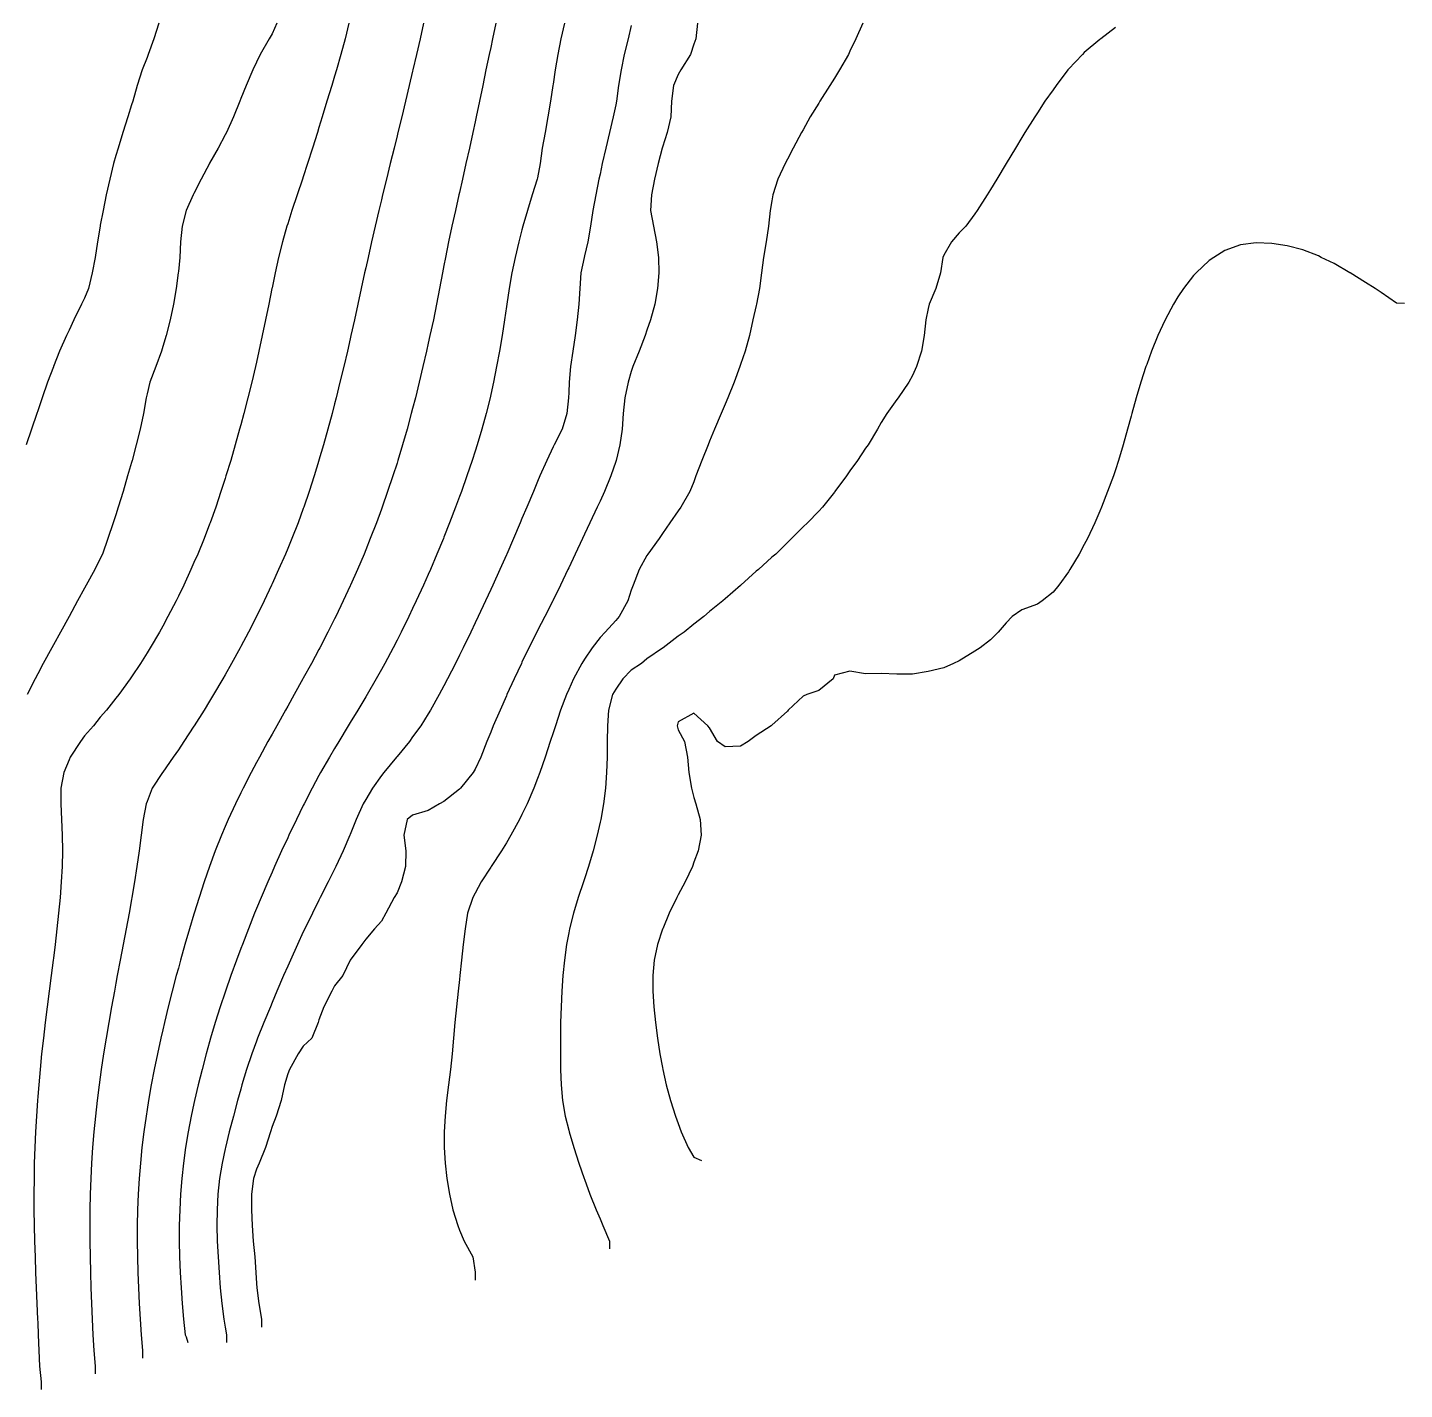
# Model space of a CAD drawing. Extents: x 771911 to 772814, y 1416488 to 1417835.
# Drawn here: x 772557.8 to 772645.9, y 1416897.7 to 1416984.9 of the extents above; entities that cross this region are included whole.
import ezdxf

# ---------------------------------------------------------------- set-up
doc = ezdxf.new("R2010")
doc.units = 0
doc.header["$MEASUREMENT"] = 0
for name, color, linetype in [('736', 1, 'CONTINUOUS'), ('736.5', 1, 'CONTINUOUS'), ('737', 1, 'CONTINUOUS'), ('737.5', 1, 'CONTINUOUS'), ('738', 1, 'CONTINUOUS'), ('738.5', 1, 'CONTINUOUS'), ('739', 1, 'CONTINUOUS'), ('739.5', 1, 'CONTINUOUS'), ('740', 1, 'CONTINUOUS'), ('740.5', 1, 'CONTINUOUS'), ('741', 1, 'CONTINUOUS')]:
    doc.layers.add(name, color=color, linetype=linetype)

msp = doc.modelspace()

# ---------------------------------------------------------------- linework, layer by layer
at = {"layer": '736', "color": 0, "linetype": 'Continuous'}
msp.add_polyline3d([(772645.934, 1416967.244, 736), (772645.434, 1416967.271, 736), (772644.434, 1416967.947, 736), (772644.057, 1416968.206, 736), (772643.434, 1416968.601, 736), (772642.459, 1416969.206, 736), (772642.434, 1416969.222, 736), (772641.434, 1416969.802, 736), (772640.605, 1416970.206, 736), (772640.434, 1416970.292, 736), (772639.434, 1416970.68, 736), (772638.434, 1416970.948, 736), (772637.434, 1416971.101, 736), (772636.434, 1416971.127, 736), (772635.434, 1416971, 736), (772634.434, 1416970.654, 736), (772633.736, 1416970.206, 736), (772633.434, 1416970.01, 736), (772632.599, 1416969.206, 736), (772632.434, 1416969.035, 736), (772631.792, 1416968.206, 736), (772631.434, 1416967.68, 736), (772631.144, 1416967.206, 736), (772630.607, 1416966.206, 736), (772630.434, 1416965.832, 736), (772630.145, 1416965.206, 736), (772629.738, 1416964.206, 736), (772629.434, 1416963.354, 736), (772629.379, 1416963.206, 736), (772629.047, 1416962.206, 736), (772628.75, 1416961.206, 736), (772628.477, 1416960.206, 736), (772628.434, 1416960.035, 736), (772628.209, 1416959.206, 736), (772627.933, 1416958.206, 736), (772627.63, 1416957.206, 736), (772627.434, 1416956.609, 736), (772627.295, 1416956.206, 736), (772626.929, 1416955.206, 736), (772626.536, 1416954.206, 736), (772626.434, 1416953.959, 736), (772626.103, 1416953.206, 736), (772625.63, 1416952.206, 736), (772625.434, 1416951.809, 736), (772625.105, 1416951.206, 736), (772624.515, 1416950.206, 736), (772624.434, 1416950.072, 736), (772623.795, 1416949.206, 736), (772623.434, 1416948.769, 736), (772622.737, 1416948.206, 736), (772622.434, 1416947.998, 736), (772621.434, 1416947.635, 736), (772620.81, 1416947.206, 736), (772620.434, 1416946.795, 736), (772619.919, 1416946.206, 736), (772619.434, 1416945.721, 736), (772618.765, 1416945.206, 736), (772618.434, 1416944.989, 736), (772617.434, 1416944.373, 736), (772617.06, 1416944.206, 736), (772616.434, 1416943.912, 736), (772615.434, 1416943.681, 736), (772614.434, 1416943.522, 736), (772613.434, 1416943.508, 736), (772612.434, 1416943.549, 736), (772611.434, 1416943.545, 736), (772610.434, 1416943.695, 736), (772609.434, 1416943.456, 736), (772609.358, 1416943.206, 736), (772608.434, 1416942.458, 736), (772607.68, 1416942.206, 736), (772607.434, 1416942.102, 736), (772606.475, 1416941.206, 736), (772606.434, 1416941.148, 736), (772605.434, 1416940.255, 736), (772605.383, 1416940.206, 736), (772604.434, 1416939.593, 736), (772603.912, 1416939.206, 736), (772603.434, 1416938.905, 736), (772602.434, 1416938.857, 736), (772601.955, 1416939.206, 736), (772601.434, 1416940.08, 736), (772601.338, 1416940.206, 736), (772600.434, 1416941.024, 736), (772599.434, 1416940.451, 736), (772599.368, 1416940.206, 736), (772599.434, 1416939.939, 736), (772599.847, 1416939.206, 736), (772600.03, 1416938.206, 736), (772600.118, 1416937.206, 736), (772600.295, 1416936.206, 736), (772600.434, 1416935.608, 736), (772600.563, 1416935.206, 736), (772600.846, 1416934.206, 736), (772600.913, 1416933.206, 736), (772600.714, 1416932.206, 736), (772600.434, 1416931.476, 736), (772600.348, 1416931.206, 736), (772599.889, 1416930.206, 736), (772599.434, 1416929.377, 736), (772599.356, 1416929.206, 736), (772598.867, 1416928.206, 736), (772598.444, 1416927.206, 736), (772598.434, 1416927.176, 736), (772598.117, 1416926.206, 736), (772597.906, 1416925.206, 736), (772597.809, 1416924.206, 736), (772597.806, 1416923.206, 736), (772597.87, 1416922.206, 736), (772597.977, 1416921.206, 736), (772598.111, 1416920.206, 736), (772598.268, 1416919.206, 736), (772598.434, 1416918.325, 736), (772598.455, 1416918.206, 736), (772598.676, 1416917.206, 736), (772598.943, 1416916.206, 736), (772599.262, 1416915.206, 736), (772599.434, 1416914.736, 736), (772599.631, 1416914.206, 736), (772600.068, 1416913.206, 736), (772600.434, 1416912.575, 736), (772600.934, 1416912.36, 736)], dxfattribs=at)
at = {"layer": '736.5', "color": 0, "linetype": 'Continuous'}
msp.add_polyline3d([(772627.434, 1416984.931, 736.5), (772626.501, 1416984.206, 736.5), (772626.434, 1416984.155, 736.5), (772625.434, 1416983.315, 736.5), (772625.315, 1416983.206, 736.5), (772624.434, 1416982.261, 736.5), (772624.391, 1416982.206, 736.5), (772623.626, 1416981.206, 736.5), (772623.434, 1416980.942, 736.5), (772622.919, 1416980.206, 736.5), (772622.434, 1416979.469, 736.5), (772622.261, 1416979.206, 736.5), (772621.633, 1416978.206, 736.5), (772621.434, 1416977.872, 736.5), (772621.026, 1416977.206, 736.5), (772620.434, 1416976.209, 736.5), (772620.432, 1416976.206, 736.5), (772619.831, 1416975.206, 736.5), (772619.434, 1416974.548, 736.5), (772619.222, 1416974.206, 736.5), (772618.576, 1416973.206, 736.5), (772618.434, 1416973.002, 736.5), (772617.842, 1416972.206, 736.5), (772617.434, 1416971.777, 736.5), (772616.941, 1416971.206, 736.5), (772616.434, 1416970.345, 736.5), (772616.38, 1416970.206, 736.5), (772616.238, 1416969.206, 736.5), (772615.933, 1416968.206, 736.5), (772615.496, 1416967.206, 736.5), (772615.434, 1416966.936, 736.5), (772615.285, 1416966.206, 736.5), (772615.178, 1416965.206, 736.5), (772615.008, 1416964.206, 736.5), (772614.698, 1416963.206, 736.5), (772614.434, 1416962.633, 736.5), (772614.2, 1416962.206, 736.5), (772613.512, 1416961.206, 736.5), (772613.434, 1416961.108, 736.5), (772612.792, 1416960.206, 736.5), (772612.434, 1416959.638, 736.5), (772612.196, 1416959.206, 736.5), (772611.592, 1416958.206, 736.5), (772611.434, 1416957.976, 736.5), (772610.912, 1416957.206, 736.5), (772610.434, 1416956.544, 736.5), (772610.201, 1416956.206, 736.5), (772609.467, 1416955.206, 736.5), (772609.434, 1416955.163, 736.5), (772608.681, 1416954.206, 736.5), (772608.434, 1416953.947, 736.5), (772607.722, 1416953.206, 736.5), (772607.434, 1416952.945, 736.5), (772606.696, 1416952.206, 736.5), (772606.434, 1416951.953, 736.5), (772605.682, 1416951.206, 736.5), (772605.434, 1416951, 736.5), (772604.567, 1416950.206, 736.5), (772604.434, 1416950.1, 736.5), (772603.443, 1416949.206, 736.5), (772603.434, 1416949.199, 736.5), (772602.434, 1416948.344, 736.5), (772602.284, 1416948.206, 736.5), (772601.434, 1416947.516, 736.5), (772601.08, 1416947.206, 736.5), (772600.434, 1416946.716, 736.5), (772599.816, 1416946.206, 736.5), (772599.434, 1416945.94, 736.5), (772598.463, 1416945.206, 736.5), (772598.434, 1416945.188, 736.5), (772597.434, 1416944.498, 736.5), (772597.077, 1416944.206, 736.5), (772596.434, 1416943.765, 736.5), (772595.892, 1416943.206, 736.5), (772595.434, 1416942.56, 736.5), (772595.23, 1416942.206, 736.5), (772594.969, 1416941.206, 736.5), (772594.905, 1416940.206, 736.5), (772594.896, 1416939.206, 736.5), (772594.885, 1416938.206, 736.5), (772594.848, 1416937.206, 736.5), (772594.771, 1416936.206, 736.5), (772594.646, 1416935.206, 736.5), (772594.472, 1416934.206, 736.5), (772594.434, 1416934.025, 736.5), (772594.253, 1416933.206, 736.5), (772593.989, 1416932.206, 736.5), (772593.689, 1416931.206, 736.5), (772593.434, 1416930.404, 736.5), (772593.367, 1416930.206, 736.5), (772593.04, 1416929.206, 736.5), (772592.736, 1416928.206, 736.5), (772592.484, 1416927.206, 736.5), (772592.434, 1416926.945, 736.5), (772592.286, 1416926.206, 736.5), (772592.146, 1416925.206, 736.5), (772592.048, 1416924.206, 736.5), (772591.981, 1416923.206, 736.5), (772591.936, 1416922.206, 736.5), (772591.908, 1416921.206, 736.5), (772591.894, 1416920.206, 736.5), (772591.894, 1416919.206, 736.5), (772591.909, 1416918.206, 736.5), (772591.947, 1416917.206, 736.5), (772592.032, 1416916.206, 736.5), (772592.205, 1416915.206, 736.5), (772592.434, 1416914.313, 736.5), (772592.459, 1416914.206, 736.5), (772592.748, 1416913.206, 736.5), (772593.071, 1416912.206, 736.5), (772593.421, 1416911.206, 736.5), (772593.434, 1416911.171, 736.5), (772593.788, 1416910.206, 736.5), (772594.189, 1416909.206, 736.5), (772594.434, 1416908.638, 736.5), (772594.612, 1416908.206, 736.5), (772595.03, 1416907.206, 736.5), (772595.03, 1416906.706, 736.5)], dxfattribs=at)
at = {"layer": '737', "color": 0, "linetype": 'Continuous'}
msp.add_polyline3d([(772611.26, 1416985.206, 737), (772610.818, 1416984.206, 737), (772610.434, 1416983.407, 737), (772610.339, 1416983.206, 737), (772609.762, 1416982.206, 737), (772609.434, 1416981.689, 737), (772609.141, 1416981.206, 737), (772608.507, 1416980.206, 737), (772608.434, 1416980.086, 737), (772607.895, 1416979.206, 737), (772607.434, 1416978.376, 737), (772607.335, 1416978.206, 737), (772606.796, 1416977.206, 737), (772606.434, 1416976.484, 737), (772606.276, 1416976.206, 737), (772605.805, 1416975.206, 737), (772605.502, 1416974.206, 737), (772605.434, 1416973.831, 737), (772605.331, 1416973.206, 737), (772605.207, 1416972.206, 737), (772605.061, 1416971.206, 737), (772604.893, 1416970.206, 737), (772604.764, 1416969.206, 737), (772604.646, 1416968.206, 737), (772604.454, 1416967.206, 737), (772604.434, 1416967.128, 737), (772604.215, 1416966.206, 737), (772603.995, 1416965.206, 737), (772603.727, 1416964.206, 737), (772603.434, 1416963.338, 737), (772603.389, 1416963.206, 737), (772603.013, 1416962.206, 737), (772602.607, 1416961.206, 737), (772602.434, 1416960.802, 737), (772602.188, 1416960.206, 737), (772601.769, 1416959.206, 737), (772601.434, 1416958.434, 737), (772601.345, 1416958.206, 737), (772600.941, 1416957.206, 737), (772600.573, 1416956.206, 737), (772600.434, 1416955.82, 737), (772600.189, 1416955.206, 737), (772599.601, 1416954.206, 737), (772599.434, 1416953.982, 737), (772598.909, 1416953.206, 737), (772598.434, 1416952.523, 737), (772598.225, 1416952.206, 737), (772597.487, 1416951.206, 737), (772597.434, 1416951.122, 737), (772596.944, 1416950.206, 737), (772596.552, 1416949.206, 737), (772596.434, 1416948.894, 737), (772596.203, 1416948.206, 737), (772595.655, 1416947.206, 737), (772595.434, 1416946.953, 737), (772594.761, 1416946.206, 737), (772594.434, 1416945.862, 737), (772593.929, 1416945.206, 737), (772593.434, 1416944.476, 737), (772593.268, 1416944.206, 737), (772592.728, 1416943.206, 737), (772592.434, 1416942.532, 737), (772592.287, 1416942.206, 737), (772591.906, 1416941.206, 737), (772591.571, 1416940.206, 737), (772591.434, 1416939.761, 737), (772591.249, 1416939.206, 737), (772590.922, 1416938.206, 737), (772590.576, 1416937.206, 737), (772590.434, 1416936.822, 737), (772590.192, 1416936.206, 737), (772589.759, 1416935.206, 737), (772589.434, 1416934.526, 737), (772589.269, 1416934.206, 737), (772588.72, 1416933.206, 737), (772588.434, 1416932.72, 737), (772588.116, 1416932.206, 737), (772587.466, 1416931.206, 737), (772587.434, 1416931.161, 737), (772586.828, 1416930.206, 737), (772586.434, 1416929.499, 737), (772586.291, 1416929.206, 737), (772585.953, 1416928.206, 737), (772585.787, 1416927.206, 737), (772585.678, 1416926.206, 737), (772585.571, 1416925.206, 737), (772585.46, 1416924.206, 737), (772585.434, 1416923.958, 737), (772585.348, 1416923.206, 737), (772585.238, 1416922.206, 737), (772585.134, 1416921.206, 737), (772585.043, 1416920.206, 737), (772584.962, 1416919.206, 737), (772584.866, 1416918.206, 737), (772584.736, 1416917.206, 737), (772584.604, 1416916.206, 737), (772584.508, 1416915.206, 737), (772584.46, 1416914.206, 737), (772584.461, 1416913.206, 737), (772584.515, 1416912.206, 737), (772584.622, 1416911.206, 737), (772584.784, 1416910.206, 737), (772585.012, 1416909.206, 737), (772585.319, 1416908.206, 737), (772585.434, 1416907.902, 737), (772585.725, 1416907.206, 737), (772586.28, 1416906.206, 737), (772586.434, 1416905.22, 737), (772586.436, 1416905.206, 737), (772586.436, 1416904.706, 737)], dxfattribs=at)
at = {"layer": '737.5', "color": 0, "linetype": 'Continuous'}
msp.add_polyline3d([(772600.67, 1416985.206, 737.5), (772600.556, 1416984.206, 737.5), (772600.434, 1416983.86, 737.5), (772600.231, 1416983.206, 737.5), (772599.61, 1416982.206, 737.5), (772599.434, 1416981.913, 737.5), (772599.129, 1416981.206, 737.5), (772599.003, 1416980.206, 737.5), (772598.966, 1416979.206, 737.5), (772598.734, 1416978.206, 737.5), (772598.434, 1416977.262, 737.5), (772598.418, 1416977.206, 737.5), (772598.152, 1416976.206, 737.5), (772597.919, 1416975.206, 737.5), (772597.728, 1416974.206, 737.5), (772597.669, 1416973.206, 737.5), (772597.845, 1416972.206, 737.5), (772598.054, 1416971.206, 737.5), (772598.167, 1416970.206, 737.5), (772598.192, 1416969.206, 737.5), (772598.118, 1416968.206, 737.5), (772597.932, 1416967.206, 737.5), (772597.668, 1416966.206, 737.5), (772597.434, 1416965.542, 737.5), (772597.326, 1416965.206, 737.5), (772596.935, 1416964.206, 737.5), (772596.533, 1416963.206, 737.5), (772596.434, 1416962.899, 737.5), (772596.23, 1416962.206, 737.5), (772596.02, 1416961.206, 737.5), (772595.906, 1416960.206, 737.5), (772595.838, 1416959.206, 737.5), (772595.706, 1416958.206, 737.5), (772595.459, 1416957.206, 737.5), (772595.434, 1416957.131, 737.5), (772595.122, 1416956.206, 737.5), (772594.711, 1416955.206, 737.5), (772594.434, 1416954.601, 737.5), (772594.256, 1416954.206, 737.5), (772593.782, 1416953.206, 737.5), (772593.434, 1416952.476, 737.5), (772593.307, 1416952.206, 737.5), (772592.84, 1416951.206, 737.5), (772592.434, 1416950.327, 737.5), (772592.378, 1416950.206, 737.5), (772591.903, 1416949.206, 737.5), (772591.434, 1416948.261, 737.5), (772591.407, 1416948.206, 737.5), (772590.897, 1416947.206, 737.5), (772590.434, 1416946.305, 737.5), (772590.384, 1416946.206, 737.5), (772589.881, 1416945.206, 737.5), (772589.434, 1416944.284, 737.5), (772589.396, 1416944.206, 737.5), (772588.924, 1416943.206, 737.5), (772588.472, 1416942.206, 737.5), (772588.434, 1416942.118, 737.5), (772588.027, 1416941.206, 737.5), (772587.598, 1416940.206, 737.5), (772587.434, 1416939.806, 737.5), (772587.185, 1416939.206, 737.5), (772586.803, 1416938.206, 737.5), (772586.434, 1416937.434, 737.5), (772586.316, 1416937.206, 737.5), (772585.489, 1416936.206, 737.5), (772585.434, 1416936.146, 737.5), (772584.434, 1416935.358, 737.5), (772584.155, 1416935.206, 737.5), (772583.434, 1416934.782, 737.5), (772582.434, 1416934.491, 737.5), (772582.091, 1416934.206, 737.5), (772581.86, 1416933.206, 737.5), (772582.004, 1416932.206, 737.5), (772581.966, 1416931.206, 737.5), (772581.721, 1416930.206, 737.5), (772581.434, 1416929.509, 737.5), (772581.256, 1416929.206, 737.5), (772580.727, 1416928.206, 737.5), (772580.434, 1416927.694, 737.5), (772579.982, 1416927.206, 737.5), (772579.434, 1416926.546, 737.5), (772579.181, 1416926.206, 737.5), (772578.435, 1416925.206, 737.5), (772578.434, 1416925.204, 737.5), (772577.97, 1416924.206, 737.5), (772577.434, 1416923.556, 737.5), (772577.265, 1416923.206, 737.5), (772576.752, 1416922.206, 737.5), (772576.434, 1416921.386, 737.5), (772576.387, 1416921.206, 737.5), (772575.987, 1416920.206, 737.5), (772575.434, 1416919.692, 737.5), (772575.11, 1416919.206, 737.5), (772574.554, 1416918.206, 737.5), (772574.434, 1416917.922, 737.5), (772574.24, 1416917.206, 737.5), (772574.011, 1416916.206, 737.5), (772573.706, 1416915.206, 737.5), (772573.434, 1416914.556, 737.5), (772573.328, 1416914.206, 737.5), (772573.022, 1416913.206, 737.5), (772572.618, 1416912.206, 737.5), (772572.434, 1416911.81, 737.5), (772572.255, 1416911.206, 737.5), (772572.12, 1416910.206, 737.5), (772572.108, 1416909.206, 737.5), (772572.151, 1416908.206, 737.5), (772572.234, 1416907.206, 737.5), (772572.327, 1416906.206, 737.5), (772572.392, 1416905.206, 737.5), (772572.434, 1416904.494, 737.5), (772572.454, 1416904.206, 737.5), (772572.578, 1416903.206, 737.5), (772572.753, 1416902.206, 737.5), (772572.753, 1416901.706, 737.5)], dxfattribs=at)
at = {"layer": '738', "color": 0, "linetype": 'Continuous'}
msp.add_polyline3d([(772596.434, 1416985.046, 738), (772596.225, 1416984.206, 738), (772595.987, 1416983.206, 738), (772595.78, 1416982.206, 738), (772595.617, 1416981.206, 738), (772595.477, 1416980.206, 738), (772595.434, 1416979.975, 738), (772595.275, 1416979.206, 738), (772595.042, 1416978.206, 738), (772594.803, 1416977.206, 738), (772594.577, 1416976.206, 738), (772594.434, 1416975.526, 738), (772594.365, 1416975.206, 738), (772594.16, 1416974.206, 738), (772593.966, 1416973.206, 738), (772593.817, 1416972.206, 738), (772593.658, 1416971.206, 738), (772593.434, 1416970.297, 738), (772593.409, 1416970.206, 738), (772593.206, 1416969.206, 738), (772593.135, 1416968.206, 738), (772593.064, 1416967.206, 738), (772592.972, 1416966.206, 738), (772592.846, 1416965.206, 738), (772592.683, 1416964.206, 738), (772592.537, 1416963.206, 738), (772592.462, 1416962.206, 738), (772592.434, 1416961.56, 738), (772592.415, 1416961.206, 738), (772592.306, 1416960.206, 738), (772592.002, 1416959.206, 738), (772591.499, 1416958.206, 738), (772591.434, 1416958.079, 738), (772591.024, 1416957.206, 738), (772590.586, 1416956.206, 738), (772590.434, 1416955.852, 738), (772590.163, 1416955.206, 738), (772589.743, 1416954.206, 738), (772589.434, 1416953.475, 738), (772589.321, 1416953.206, 738), (772588.894, 1416952.206, 738), (772588.459, 1416951.206, 738), (772588.434, 1416951.149, 738), (772588.015, 1416950.206, 738), (772587.563, 1416949.206, 738), (772587.434, 1416948.927, 738), (772587.1, 1416948.206, 738), (772586.63, 1416947.206, 738), (772586.434, 1416946.794, 738), (772586.151, 1416946.206, 738), (772585.665, 1416945.206, 738), (772585.434, 1416944.736, 738), (772585.169, 1416944.206, 738), (772584.659, 1416943.206, 738), (772584.434, 1416942.773, 738), (772584.13, 1416942.206, 738), (772583.569, 1416941.206, 738), (772583.434, 1416940.981, 738), (772582.948, 1416940.206, 738), (772582.434, 1416939.496, 738), (772582.226, 1416939.206, 738), (772581.434, 1416938.241, 738), (772581.408, 1416938.206, 738), (772580.593, 1416937.206, 738), (772580.434, 1416937.018, 738), (772579.856, 1416936.206, 738), (772579.434, 1416935.487, 738), (772579.275, 1416935.206, 738), (772578.816, 1416934.206, 738), (772578.434, 1416933.239, 738), (772578.419, 1416933.206, 738), (772577.994, 1416932.206, 738), (772577.525, 1416931.206, 738), (772577.434, 1416931.025, 738), (772577.029, 1416930.206, 738), (772576.517, 1416929.206, 738), (772576.434, 1416929.047, 738), (772576.012, 1416928.206, 738), (772575.526, 1416927.206, 738), (772575.434, 1416927.012, 738), (772575.058, 1416926.206, 738), (772574.604, 1416925.206, 738), (772574.434, 1416924.824, 738), (772574.164, 1416924.206, 738), (772573.738, 1416923.206, 738), (772573.434, 1416922.478, 738), (772573.323, 1416922.206, 738), (772572.912, 1416921.206, 738), (772572.511, 1416920.206, 738), (772572.434, 1416920.005, 738), (772572.139, 1416919.206, 738), (772571.807, 1416918.206, 738), (772571.508, 1416917.206, 738), (772571.434, 1416916.945, 738), (772571.225, 1416916.206, 738), (772570.954, 1416915.206, 738), (772570.695, 1416914.206, 738), (772570.453, 1416913.206, 738), (772570.434, 1416913.118, 738), (772570.239, 1416912.206, 738), (772570.072, 1416911.206, 738), (772569.965, 1416910.206, 738), (772569.914, 1416909.206, 738), (772569.906, 1416908.206, 738), (772569.929, 1416907.206, 738), (772569.975, 1416906.206, 738), (772570.038, 1416905.206, 738), (772570.117, 1416904.206, 738), (772570.22, 1416903.206, 738), (772570.351, 1416902.206, 738), (772570.434, 1416901.706, 738), (772570.516, 1416901.206, 738), (772570.516, 1416900.706, 738)], dxfattribs=at)
at = {"layer": '738.5', "color": 0, "linetype": 'Continuous'}
msp.add_polyline3d([(772592.164, 1416985.206, 738.5), (772591.929, 1416984.206, 738.5), (772591.72, 1416983.206, 738.5), (772591.565, 1416982.206, 738.5), (772591.434, 1416981.304, 738.5), (772591.419, 1416981.206, 738.5), (772591.263, 1416980.206, 738.5), (772591.098, 1416979.206, 738.5), (772590.918, 1416978.206, 738.5), (772590.722, 1416977.206, 738.5), (772590.589, 1416976.206, 738.5), (772590.434, 1416975.301, 738.5), (772590.416, 1416975.206, 738.5), (772590.095, 1416974.206, 738.5), (772589.777, 1416973.206, 738.5), (772589.496, 1416972.206, 738.5), (772589.434, 1416971.97, 738.5), (772589.234, 1416971.206, 738.5), (772588.992, 1416970.206, 738.5), (772588.78, 1416969.206, 738.5), (772588.605, 1416968.206, 738.5), (772588.456, 1416967.206, 738.5), (772588.434, 1416967.051, 738.5), (772588.309, 1416966.206, 738.5), (772588.155, 1416965.206, 738.5), (772587.989, 1416964.206, 738.5), (772587.809, 1416963.206, 738.5), (772587.609, 1416962.206, 738.5), (772587.434, 1416961.417, 738.5), (772587.387, 1416961.206, 738.5), (772587.138, 1416960.206, 738.5), (772586.863, 1416959.206, 738.5), (772586.563, 1416958.206, 738.5), (772586.434, 1416957.803, 738.5), (772586.244, 1416957.206, 738.5), (772585.906, 1416956.206, 738.5), (772585.553, 1416955.206, 738.5), (772585.434, 1416954.884, 738.5), (772585.184, 1416954.206, 738.5), (772584.802, 1416953.206, 738.5), (772584.434, 1416952.277, 738.5), (772584.406, 1416952.206, 738.5), (772583.993, 1416951.206, 738.5), (772583.568, 1416950.206, 738.5), (772583.434, 1416949.902, 738.5), (772583.125, 1416949.206, 738.5), (772582.668, 1416948.206, 738.5), (772582.434, 1416947.711, 738.5), (772582.193, 1416947.206, 738.5), (772581.701, 1416946.206, 738.5), (772581.434, 1416945.683, 738.5), (772581.188, 1416945.206, 738.5), (772580.655, 1416944.206, 738.5), (772580.434, 1416943.808, 738.5), (772580.098, 1416943.206, 738.5), (772579.519, 1416942.206, 738.5), (772579.434, 1416942.065, 738.5), (772578.92, 1416941.206, 738.5), (772578.434, 1416940.413, 738.5), (772578.309, 1416940.206, 738.5), (772577.701, 1416939.206, 738.5), (772577.434, 1416938.763, 738.5), (772577.106, 1416938.206, 738.5), (772576.538, 1416937.206, 738.5), (772576.434, 1416937.014, 738.5), (772575.995, 1416936.206, 738.5), (772575.484, 1416935.206, 738.5), (772575.434, 1416935.103, 738.5), (772574.989, 1416934.206, 738.5), (772574.514, 1416933.206, 738.5), (772574.434, 1416933.034, 738.5), (772574.048, 1416932.206, 738.5), (772573.595, 1416931.206, 738.5), (772573.434, 1416930.841, 738.5), (772573.155, 1416930.206, 738.5), (772572.728, 1416929.206, 738.5), (772572.434, 1416928.497, 738.5), (772572.315, 1416928.206, 738.5), (772571.916, 1416927.206, 738.5), (772571.532, 1416926.206, 738.5), (772571.434, 1416925.946, 738.5), (772571.16, 1416925.206, 738.5), (772570.8, 1416924.206, 738.5), (772570.455, 1416923.206, 738.5), (772570.434, 1416923.144, 738.5), (772570.12, 1416922.206, 738.5), (772569.801, 1416921.206, 738.5), (772569.5, 1416920.206, 738.5), (772569.434, 1416919.974, 738.5), (772569.215, 1416919.206, 738.5), (772568.948, 1416918.206, 738.5), (772568.701, 1416917.206, 738.5), (772568.473, 1416916.206, 738.5), (772568.434, 1416916.022, 738.5), (772568.261, 1416915.206, 738.5), (772568.069, 1416914.206, 738.5), (772567.9, 1416913.206, 738.5), (772567.759, 1416912.206, 738.5), (772567.649, 1416911.206, 738.5), (772567.568, 1416910.206, 738.5), (772567.518, 1416909.206, 738.5), (772567.494, 1416908.206, 738.5), (772567.494, 1416907.206, 738.5), (772567.516, 1416906.206, 738.5), (772567.556, 1416905.206, 738.5), (772567.612, 1416904.206, 738.5), (772567.684, 1416903.206, 738.5), (772567.77, 1416902.206, 738.5), (772567.876, 1416901.206, 738.5), (772567.934, 1416901.071, 738.5), (772568.043, 1416900.706, 738.5)], dxfattribs=at)
at = {"layer": '739', "color": 0, "linetype": 'Continuous'}
msp.add_polyline3d([(772587.76, 1416985.206, 739), (772587.549, 1416984.206, 739), (772587.434, 1416983.654, 739), (772587.339, 1416983.206, 739), (772587.129, 1416982.206, 739), (772586.921, 1416981.206, 739), (772586.711, 1416980.206, 739), (772586.5, 1416979.206, 739), (772586.434, 1416978.892, 739), (772586.286, 1416978.206, 739), (772586.069, 1416977.206, 739), (772585.848, 1416976.206, 739), (772585.624, 1416975.206, 739), (772585.434, 1416974.36, 739), (772585.399, 1416974.206, 739), (772585.174, 1416973.206, 739), (772584.953, 1416972.206, 739), (772584.739, 1416971.206, 739), (772584.534, 1416970.206, 739), (772584.434, 1416969.692, 739), (772584.337, 1416969.206, 739), (772584.147, 1416968.206, 739), (772583.963, 1416967.206, 739), (772583.764, 1416966.206, 739), (772583.545, 1416965.206, 739), (772583.434, 1416964.704, 739), (772583.321, 1416964.206, 739), (772583.091, 1416963.206, 739), (772582.855, 1416962.206, 739), (772582.609, 1416961.206, 739), (772582.434, 1416960.526, 739), (772582.35, 1416960.206, 739), (772582.077, 1416959.206, 739), (772581.79, 1416958.206, 739), (772581.488, 1416957.206, 739), (772581.434, 1416957.035, 739), (772581.168, 1416956.206, 739), (772580.833, 1416955.206, 739), (772580.483, 1416954.206, 739), (772580.434, 1416954.073, 739), (772580.112, 1416953.206, 739), (772579.725, 1416952.206, 739), (772579.434, 1416951.486, 739), (772579.32, 1416951.206, 739), (772578.894, 1416950.206, 739), (772578.452, 1416949.206, 739), (772578.434, 1416949.167, 739), (772577.987, 1416948.206, 739), (772577.506, 1416947.206, 739), (772577.434, 1416947.06, 739), (772577.005, 1416946.206, 739), (772576.489, 1416945.206, 739), (772576.434, 1416945.103, 739), (772575.954, 1416944.206, 739), (772575.434, 1416943.25, 739), (772575.41, 1416943.206, 739), (772574.852, 1416942.206, 739), (772574.434, 1416941.458, 739), (772574.292, 1416941.206, 739), (772573.729, 1416940.206, 739), (772573.434, 1416939.673, 739), (772573.172, 1416939.206, 739), (772572.624, 1416938.206, 739), (772572.434, 1416937.846, 739), (772572.089, 1416937.206, 739), (772571.576, 1416936.206, 739), (772571.434, 1416935.913, 739), (772571.084, 1416935.206, 739), (772570.626, 1416934.206, 739), (772570.434, 1416933.757, 739), (772570.197, 1416933.206, 739), (772569.8, 1416932.206, 739), (772569.435, 1416931.206, 739), (772569.434, 1416931.203, 739), (772569.087, 1416930.206, 739), (772568.76, 1416929.206, 739), (772568.45, 1416928.206, 739), (772568.434, 1416928.154, 739), (772568.147, 1416927.206, 739), (772567.856, 1416926.206, 739), (772567.575, 1416925.206, 739), (772567.434, 1416924.692, 739), (772567.302, 1416924.206, 739), (772567.036, 1416923.206, 739), (772566.782, 1416922.206, 739), (772566.541, 1416921.206, 739), (772566.434, 1416920.744, 739), (772566.309, 1416920.206, 739), (772566.089, 1416919.206, 739), (772565.884, 1416918.206, 739), (772565.695, 1416917.206, 739), (772565.523, 1416916.206, 739), (772565.434, 1416915.632, 739), (772565.366, 1416915.206, 739), (772565.225, 1416914.206, 739), (772565.104, 1416913.206, 739), (772565.003, 1416912.206, 739), (772564.923, 1416911.206, 739), (772564.864, 1416910.206, 739), (772564.824, 1416909.206, 739), (772564.804, 1416908.206, 739), (772564.801, 1416907.206, 739), (772564.814, 1416906.206, 739), (772564.841, 1416905.206, 739), (772564.88, 1416904.206, 739), (772564.93, 1416903.206, 739), (772564.986, 1416902.206, 739), (772565.048, 1416901.206, 739), (772565.134, 1416900.206, 739), (772565.134, 1416899.706, 739)], dxfattribs=at)
at = {"layer": '739.5', "color": 0, "linetype": 'Continuous'}
msp.add_polyline3d([(772583.132, 1416985.206, 739.5), (772582.909, 1416984.206, 739.5), (772582.682, 1416983.206, 739.5), (772582.451, 1416982.206, 739.5), (772582.434, 1416982.132, 739.5), (772582.214, 1416981.206, 739.5), (772581.974, 1416980.206, 739.5), (772581.732, 1416979.206, 739.5), (772581.488, 1416978.206, 739.5), (772581.434, 1416977.982, 739.5), (772581.241, 1416977.206, 739.5), (772580.994, 1416976.206, 739.5), (772580.75, 1416975.206, 739.5), (772580.508, 1416974.206, 739.5), (772580.434, 1416973.892, 739.5), (772580.268, 1416973.206, 739.5), (772580.032, 1416972.206, 739.5), (772579.802, 1416971.206, 739.5), (772579.58, 1416970.206, 739.5), (772579.434, 1416969.535, 739.5), (772579.36, 1416969.206, 739.5), (772579.141, 1416968.206, 739.5), (772578.923, 1416967.206, 739.5), (772578.704, 1416966.206, 739.5), (772578.483, 1416965.206, 739.5), (772578.434, 1416964.989, 739.5), (772578.254, 1416964.206, 739.5), (772578.02, 1416963.206, 739.5), (772577.781, 1416962.206, 739.5), (772577.533, 1416961.206, 739.5), (772577.434, 1416960.82, 739.5), (772577.274, 1416960.206, 739.5), (772577.003, 1416959.206, 739.5), (772576.722, 1416958.206, 739.5), (772576.434, 1416957.22, 739.5), (772576.43, 1416957.206, 739.5), (772576.12, 1416956.206, 739.5), (772575.8, 1416955.206, 739.5), (772575.466, 1416954.206, 739.5), (772575.434, 1416954.118, 739.5), (772575.102, 1416953.206, 739.5), (772574.703, 1416952.206, 739.5), (772574.434, 1416951.559, 739.5), (772574.284, 1416951.206, 739.5), (772573.845, 1416950.206, 739.5), (772573.434, 1416949.294, 739.5), (772573.394, 1416949.206, 739.5), (772572.92, 1416948.206, 739.5), (772572.434, 1416947.209, 739.5), (772572.432, 1416947.206, 739.5), (772571.92, 1416946.206, 739.5), (772571.434, 1416945.28, 739.5), (772571.394, 1416945.206, 739.5), (772570.844, 1416944.206, 739.5), (772570.434, 1416943.477, 739.5), (772570.278, 1416943.206, 739.5), (772569.69, 1416942.206, 739.5), (772569.434, 1416941.777, 739.5), (772569.08, 1416941.206, 739.5), (772568.452, 1416940.206, 739.5), (772568.434, 1416940.177, 739.5), (772567.787, 1416939.206, 739.5), (772567.434, 1416938.665, 739.5), (772567.1, 1416938.206, 739.5), (772566.434, 1416937.228, 739.5), (772566.416, 1416937.206, 739.5), (772565.762, 1416936.206, 739.5), (772565.434, 1416935.353, 739.5), (772565.375, 1416935.206, 739.5), (772565.172, 1416934.206, 739.5), (772565.043, 1416933.206, 739.5), (772564.916, 1416932.206, 739.5), (772564.775, 1416931.206, 739.5), (772564.621, 1416930.206, 739.5), (772564.454, 1416929.206, 739.5), (772564.434, 1416929.092, 739.5), (772564.276, 1416928.206, 739.5), (772564.091, 1416927.206, 739.5), (772563.903, 1416926.206, 739.5), (772563.713, 1416925.206, 739.5), (772563.525, 1416924.206, 739.5), (772563.434, 1416923.717, 739.5), (772563.338, 1416923.206, 739.5), (772563.153, 1416922.206, 739.5), (772562.976, 1416921.206, 739.5), (772562.807, 1416920.206, 739.5), (772562.648, 1416919.206, 739.5), (772562.5, 1416918.206, 739.5), (772562.434, 1416917.716, 739.5), (772562.363, 1416917.206, 739.5), (772562.236, 1416916.206, 739.5), (772562.124, 1416915.206, 739.5), (772562.027, 1416914.206, 739.5), (772561.945, 1416913.206, 739.5), (772561.879, 1416912.206, 739.5), (772561.828, 1416911.206, 739.5), (772561.792, 1416910.206, 739.5), (772561.771, 1416909.206, 739.5), (772561.762, 1416908.206, 739.5), (772561.767, 1416907.206, 739.5), (772561.782, 1416906.206, 739.5), (772561.807, 1416905.206, 739.5), (772561.839, 1416904.206, 739.5), (772561.878, 1416903.206, 739.5), (772561.921, 1416902.206, 739.5), (772561.965, 1416901.206, 739.5), (772562.012, 1416900.206, 739.5), (772562.098, 1416899.206, 739.5), (772562.098, 1416898.706, 739.5)], dxfattribs=at)
at = {"layer": '740', "color": 0, "linetype": 'Continuous'}
msp.add_polyline3d([(772578.352, 1416985.206, 740), (772578.105, 1416984.206, 740), (772577.836, 1416983.206, 740), (772577.552, 1416982.206, 740), (772577.434, 1416981.802, 740), (772577.255, 1416981.206, 740), (772576.95, 1416980.206, 740), (772576.644, 1416979.206, 740), (772576.434, 1416978.518, 740), (772576.336, 1416978.206, 740), (772576.025, 1416977.206, 740), (772575.709, 1416976.206, 740), (772575.434, 1416975.36, 740), (772575.382, 1416975.206, 740), (772575.038, 1416974.206, 740), (772574.701, 1416973.206, 740), (772574.434, 1416972.343, 740), (772574.389, 1416972.206, 740), (772574.101, 1416971.206, 740), (772573.851, 1416970.206, 740), (772573.631, 1416969.206, 740), (772573.434, 1416968.243, 740), (772573.426, 1416968.206, 740), (772573.223, 1416967.206, 740), (772573.019, 1416966.206, 740), (772572.81, 1416965.206, 740), (772572.593, 1416964.206, 740), (772572.434, 1416963.497, 740), (772572.367, 1416963.206, 740), (772572.129, 1416962.206, 740), (772571.881, 1416961.206, 740), (772571.625, 1416960.206, 740), (772571.434, 1416959.487, 740), (772571.358, 1416959.206, 740), (772571.078, 1416958.206, 740), (772570.787, 1416957.206, 740), (772570.484, 1416956.206, 740), (772570.434, 1416956.048, 740), (772570.162, 1416955.206, 740), (772569.824, 1416954.206, 740), (772569.466, 1416953.206, 740), (772569.434, 1416953.123, 740), (772569.082, 1416952.206, 740), (772568.672, 1416951.206, 740), (772568.434, 1416950.655, 740), (772568.238, 1416950.206, 740), (772567.777, 1416949.206, 740), (772567.434, 1416948.499, 740), (772567.29, 1416948.206, 740), (772566.769, 1416947.206, 740), (772566.434, 1416946.593, 740), (772566.218, 1416946.206, 740), (772565.632, 1416945.206, 740), (772565.434, 1416944.885, 740), (772565.008, 1416944.206, 740), (772564.434, 1416943.346, 740), (772564.34, 1416943.206, 740), (772563.617, 1416942.206, 740), (772563.434, 1416941.977, 740), (772562.834, 1416941.206, 740), (772562.434, 1416940.755, 740), (772561.997, 1416940.206, 740), (772561.434, 1416939.573, 740), (772561.171, 1416939.206, 740), (772560.509, 1416938.206, 740), (772560.434, 1416938.035, 740), (772560.092, 1416937.206, 740), (772559.92, 1416936.206, 740), (772559.907, 1416935.206, 740), (772559.953, 1416934.206, 740), (772559.995, 1416933.206, 740), (772560.008, 1416932.206, 740), (772559.987, 1416931.206, 740), (772559.935, 1416930.206, 740), (772559.859, 1416929.206, 740), (772559.765, 1416928.206, 740), (772559.658, 1416927.206, 740), (772559.542, 1416926.206, 740), (772559.434, 1416925.317, 740), (772559.42, 1416925.206, 740), (772559.292, 1416924.206, 740), (772559.165, 1416923.206, 740), (772559.038, 1416922.206, 740), (772558.914, 1416921.206, 740), (772558.794, 1416920.206, 740), (772558.682, 1416919.206, 740), (772558.581, 1416918.206, 740), (772558.491, 1416917.206, 740), (772558.434, 1416916.477, 740), (772558.411, 1416916.206, 740), (772558.342, 1416915.206, 740), (772558.286, 1416914.206, 740), (772558.243, 1416913.206, 740), (772558.212, 1416912.206, 740), (772558.194, 1416911.206, 740), (772558.187, 1416910.206, 740), (772558.191, 1416909.206, 740), (772558.204, 1416908.206, 740), (772558.227, 1416907.206, 740), (772558.257, 1416906.206, 740), (772558.294, 1416905.206, 740), (772558.334, 1416904.206, 740), (772558.379, 1416903.206, 740), (772558.424, 1416902.206, 740), (772558.434, 1416901.994, 740), (772558.467, 1416901.206, 740), (772558.507, 1416900.206, 740), (772558.55, 1416899.206, 740), (772558.644, 1416898.206, 740), (772558.644, 1416897.706, 740)], dxfattribs=at)
at = {"layer": '740.5', "color": 0, "linetype": 'Continuous'}
msp.add_polyline3d([(772573.739, 1416985.206, 740.5), (772573.434, 1416984.517, 740.5), (772573.254, 1416984.206, 740.5), (772572.674, 1416983.206, 740.5), (772572.434, 1416982.697, 740.5), (772572.194, 1416982.206, 740.5), (772571.768, 1416981.206, 740.5), (772571.434, 1416980.37, 740.5), (772571.368, 1416980.206, 740.5), (772570.963, 1416979.206, 740.5), (772570.514, 1416978.206, 740.5), (772570.434, 1416978.05, 740.5), (772569.986, 1416977.206, 740.5), (772569.434, 1416976.235, 740.5), (772569.419, 1416976.206, 740.5), (772568.891, 1416975.206, 740.5), (772568.434, 1416974.3, 740.5), (772568.39, 1416974.206, 740.5), (772567.938, 1416973.206, 740.5), (772567.67, 1416972.206, 740.5), (772567.58, 1416971.206, 740.5), (772567.519, 1416970.206, 740.5), (772567.434, 1416969.304, 740.5), (772567.424, 1416969.206, 740.5), (772567.289, 1416968.206, 740.5), (772567.114, 1416967.206, 740.5), (772566.901, 1416966.206, 740.5), (772566.646, 1416965.206, 740.5), (772566.434, 1416964.492, 740.5), (772566.346, 1416964.206, 740.5), (772565.988, 1416963.206, 740.5), (772565.605, 1416962.206, 740.5), (772565.434, 1416961.464, 740.5), (772565.38, 1416961.206, 740.5), (772565.199, 1416960.206, 740.5), (772564.981, 1416959.206, 740.5), (772564.735, 1416958.206, 740.5), (772564.47, 1416957.206, 740.5), (772564.434, 1416957.075, 740.5), (772564.188, 1416956.206, 740.5), (772563.892, 1416955.206, 740.5), (772563.586, 1416954.206, 740.5), (772563.434, 1416953.725, 740.5), (772563.266, 1416953.206, 740.5), (772562.927, 1416952.206, 740.5), (772562.568, 1416951.206, 740.5), (772562.434, 1416950.912, 740.5), (772562.095, 1416950.206, 740.5), (772561.54, 1416949.206, 740.5), (772561.434, 1416949.015, 740.5), (772560.982, 1416948.206, 740.5), (772560.434, 1416947.206, 740.5), (772560.434, 1416947.205, 740.5), (772559.881, 1416946.206, 740.5), (772559.434, 1416945.393, 740.5), (772559.333, 1416945.206, 740.5), (772558.789, 1416944.206, 740.5), (772558.434, 1416943.539, 740.5), (772558.261, 1416943.206, 740.5), (772557.757, 1416942.206, 740.5)], dxfattribs=at)
at = {"layer": '741', "color": 0, "linetype": 'Continuous'}
msp.add_polyline3d([(772566.177, 1416985.206, 741), (772565.868, 1416984.206, 741), (772565.511, 1416983.206, 741), (772565.434, 1416983.011, 741), (772565.112, 1416982.206, 741), (772564.79, 1416981.206, 741), (772564.512, 1416980.206, 741), (772564.434, 1416979.976, 741), (772564.195, 1416979.206, 741), (772563.874, 1416978.206, 741), (772563.571, 1416977.206, 741), (772563.434, 1416976.725, 741), (772563.292, 1416976.206, 741), (772563.039, 1416975.206, 741), (772562.813, 1416974.206, 741), (772562.61, 1416973.206, 741), (772562.434, 1416972.263, 741), (772562.423, 1416972.206, 741), (772562.256, 1416971.206, 741), (772562.101, 1416970.206, 741), (772561.924, 1416969.206, 741), (772561.676, 1416968.206, 741), (772561.434, 1416967.589, 741), (772561.235, 1416967.206, 741), (772560.744, 1416966.206, 741), (772560.434, 1416965.541, 741), (772560.274, 1416965.206, 741), (772559.835, 1416964.206, 741), (772559.44, 1416963.206, 741), (772559.434, 1416963.189, 741), (772559.065, 1416962.206, 741), (772558.712, 1416961.206, 741), (772558.434, 1416960.384, 741), (772558.371, 1416960.206, 741), (772558.027, 1416959.206, 741), (772557.682, 1416958.206, 741)], dxfattribs=at)

doc.saveas('drawing.dxf')
